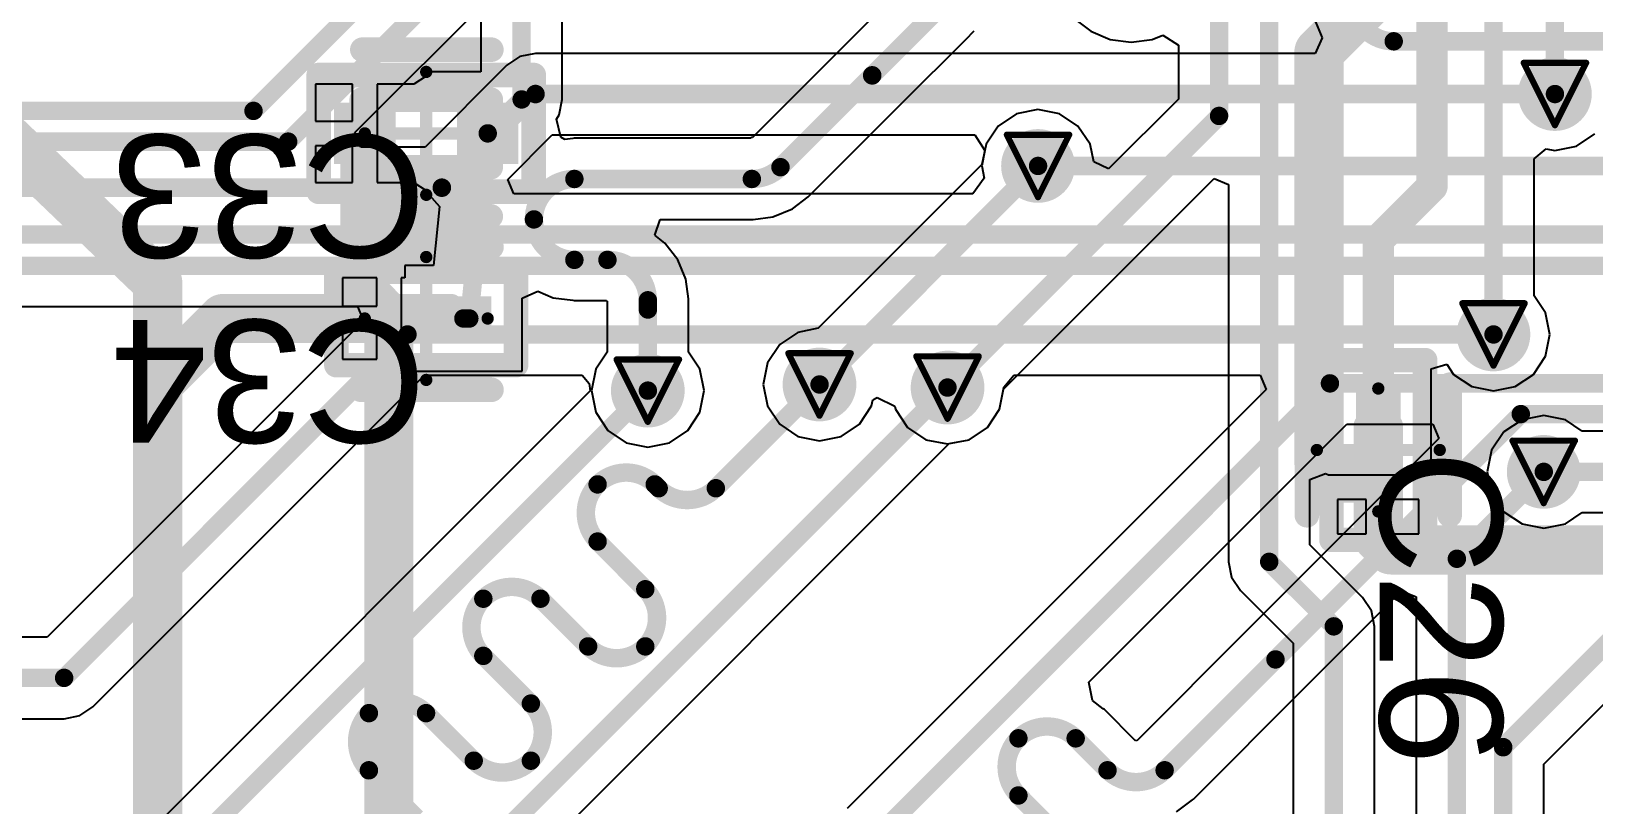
# Model space of a CAD drawing. Header units: millimetres. Extents: x 9.6 to 105, y 7.6 to 66.9.
# Drawn here: x 51.27 to 63.98, y 28.1 to 34.39 of the extents above; entities that cross this region are included whole.
import ezdxf

# ---------------------------------------------------------------- set-up
doc = ezdxf.new("R2010")
doc.units = ezdxf.units.MM
for name, color, linetype in [('BottomLayer', 5, 'Continuous'), ('BottomSolder', 6, 'Continuous'), ('DrillDrawing', 1, 'Continuous'), ('Mechanical16', 56, 'Continuous'), ('Mechanical2', 216, 'Continuous'), ('Mechanical3', 76, 'Continuous'), ('Mechanical5', 56, 'Continuous'), ('TopLayer', 1, 'Continuous'), ('TopOverlay', 2, 'Continuous'), ('TopPaste', 8, 'Continuous'), ('TopSolder', 216, 'Continuous'), ('ViaHoleLayer', 16, 'Continuous')]:
    doc.layers.add(name, color=color, linetype=linetype)
doc.styles.add('Arial', font='arial.ttf', dxfattribs={"height": 0.2})

msp = doc.modelspace()

# ---------------------------------------------------------------- hatches: boundary and pattern name
at = {"layer": 'BottomLayer'}
h = msp.add_hatch(color=5, dxfattribs=at)
edge = h.paths.add_edge_path()
edge.add_arc((63.667, 33.884), 0.2, 0, 360)
h = msp.add_hatch(color=5, dxfattribs=at)
edge = h.paths.add_edge_path()
edge.add_arc((59.461, 33.299), 0.2, 0, 360)
h = msp.add_hatch(color=5, dxfattribs=at)
edge = h.paths.add_edge_path()
edge.add_arc((63.167, 31.928), 0.2, 0, 360)
h = msp.add_hatch(color=5, dxfattribs=at)
edge = h.paths.add_edge_path()
edge.add_arc((56.286, 31.471), 0.2, 0, 360)
h = msp.add_hatch(color=5, dxfattribs=at)
edge = h.paths.add_edge_path()
edge.add_arc((57.683, 31.521), 0.2, 0, 360)
h = msp.add_hatch(color=5, dxfattribs=at)
edge = h.paths.add_edge_path()
edge.add_arc((58.725, 31.496), 0.2, 0, 360)
h = msp.add_hatch(color=5, dxfattribs=at)
edge = h.paths.add_edge_path()
edge.add_arc((63.576, 30.81), 0.2, 0, 360)
at = {"layer": 'BottomSolder'}
h = msp.add_hatch(color=6, dxfattribs=at)
edge = h.paths.add_edge_path()
edge.add_arc((63.667, 33.884), 0.3, 0, 360)
h = msp.add_hatch(color=6, dxfattribs=at)
edge = h.paths.add_edge_path()
edge.add_arc((59.461, 33.299), 0.3, 0, 360)
h = msp.add_hatch(color=6, dxfattribs=at)
edge = h.paths.add_edge_path()
edge.add_arc((63.167, 31.928), 0.3, 0, 360)
h = msp.add_hatch(color=6, dxfattribs=at)
edge = h.paths.add_edge_path()
edge.add_arc((57.683, 31.521), 0.3, 0, 360)
h = msp.add_hatch(color=6, dxfattribs=at)
edge = h.paths.add_edge_path()
edge.add_arc((58.725, 31.496), 0.3, 0, 360)
h = msp.add_hatch(color=6, dxfattribs=at)
edge = h.paths.add_edge_path()
edge.add_arc((56.286, 31.471), 0.3, 0, 360)
h = msp.add_hatch(color=6, dxfattribs=at)
edge = h.paths.add_edge_path()
edge.add_arc((63.576, 30.81), 0.3, 0, 360)
at = {"layer": 'TopLayer'}
h = msp.add_hatch(color=1, dxfattribs=at)
edge = h.paths.add_edge_path()
edge.add_arc((63.667, 33.884), 0.2, 0, 360)
for points in [[(54.233, 33.314), (53.733, 33.314), (53.733, 33.814), (54.233, 33.814)], [(55.233, 33.314), (54.733, 33.314), (54.733, 33.814), (55.233, 33.814)], [(54.408, 31.878), (53.952, 31.878), (53.952, 32.239), (54.408, 32.239)], [(55.014, 31.878), (54.558, 31.878), (54.558, 32.239), (55.014, 32.239)], [(62.411, 31.519), (62.411, 31.063), (62.049, 31.063), (62.049, 31.519)], [(62.411, 30.913), (62.411, 30.457), (62.049, 30.457), (62.049, 30.913)]]:
    msp.add_hatch(color=1, dxfattribs=at).paths.add_polyline_path(points)
h = msp.add_hatch(color=1, dxfattribs=at)
edge = h.paths.add_edge_path()
edge.add_arc((59.461, 33.299), 0.2, 0, 360)
h = msp.add_hatch(color=1, dxfattribs=at)
edge = h.paths.add_edge_path()
edge.add_arc((63.167, 31.928), 0.2, 0, 360)
h = msp.add_hatch(color=1, dxfattribs=at)
edge = h.paths.add_edge_path()
edge.add_arc((56.286, 31.471), 0.2, 0, 360)
h = msp.add_hatch(color=1, dxfattribs=at)
edge = h.paths.add_edge_path()
edge.add_arc((57.683, 31.521), 0.2, 0, 360)
h = msp.add_hatch(color=1, dxfattribs=at)
edge = h.paths.add_edge_path()
edge.add_arc((58.725, 31.496), 0.2, 0, 360)
h = msp.add_hatch(color=1, dxfattribs=at)
edge = h.paths.add_edge_path()
edge.add_arc((63.576, 30.81), 0.2, 0, 360)
at = {"layer": 'TopPaste'}
for points in [[(54.233, 33.314), (53.733, 33.314), (53.733, 33.814), (54.233, 33.814)], [(55.233, 33.314), (54.733, 33.314), (54.733, 33.814), (55.233, 33.814)], [(54.408, 31.878), (53.952, 31.878), (53.952, 32.239), (54.408, 32.239)], [(55.014, 31.878), (54.558, 31.878), (54.558, 32.239), (55.014, 32.239)], [(62.411, 31.519), (62.411, 31.063), (62.049, 31.063), (62.049, 31.519)], [(62.411, 30.913), (62.411, 30.457), (62.049, 30.457), (62.049, 30.913)]]:
    msp.add_hatch(color=8, dxfattribs=at).paths.add_polyline_path(points)
at = {"layer": 'TopSolder'}
h = msp.add_hatch(color=216, dxfattribs=at)
edge = h.paths.add_edge_path()
edge.add_arc((63.667, 33.884), 0.3, 0, 360)
for points in [[(54.233, 33.314), (53.733, 33.314), (53.733, 33.814), (54.233, 33.814)], [(55.233, 33.314), (54.733, 33.314), (54.733, 33.814), (55.233, 33.814)], [(54.408, 31.878), (53.952, 31.878), (53.952, 32.239), (54.408, 32.239)], [(55.014, 31.878), (54.558, 31.878), (54.558, 32.239), (55.014, 32.239)], [(62.411, 31.519), (62.411, 31.063), (62.049, 31.063), (62.049, 31.519)], [(62.411, 30.913), (62.411, 30.457), (62.049, 30.457), (62.049, 30.913)]]:
    msp.add_hatch(color=216, dxfattribs=at).paths.add_polyline_path(points)
h = msp.add_hatch(color=216, dxfattribs=at)
edge = h.paths.add_edge_path()
edge.add_arc((59.461, 33.299), 0.3, 0, 360)
h = msp.add_hatch(color=216, dxfattribs=at)
edge = h.paths.add_edge_path()
edge.add_arc((63.167, 31.928), 0.3, 0, 360)
h = msp.add_hatch(color=216, dxfattribs=at)
edge = h.paths.add_edge_path()
edge.add_arc((57.683, 31.521), 0.3, 0, 360)
h = msp.add_hatch(color=216, dxfattribs=at)
edge = h.paths.add_edge_path()
edge.add_arc((58.725, 31.496), 0.3, 0, 360)
h = msp.add_hatch(color=216, dxfattribs=at)
edge = h.paths.add_edge_path()
edge.add_arc((56.286, 31.471), 0.3, 0, 360)
h = msp.add_hatch(color=216, dxfattribs=at)
edge = h.paths.add_edge_path()
edge.add_arc((63.576, 30.81), 0.3, 0, 360)
at = {"layer": 'ViaHoleLayer'}
h = msp.add_hatch(color=16, dxfattribs=at)
edge = h.paths.add_edge_path()
edge.add_arc((63.667, 33.884), 0.1, 0, 360)
h = msp.add_hatch(color=16, dxfattribs=at)
edge = h.paths.add_edge_path()
edge.add_arc((59.461, 33.299), 0.1, 0, 360)
h = msp.add_hatch(color=16, dxfattribs=at)
edge = h.paths.add_edge_path()
edge.add_arc((63.167, 31.928), 0.1, 0, 360)
h = msp.add_hatch(color=16, dxfattribs=at)
edge = h.paths.add_edge_path()
edge.add_arc((56.286, 31.471), 0.1, 0, 360)
h = msp.add_hatch(color=16, dxfattribs=at)
edge = h.paths.add_edge_path()
edge.add_arc((57.683, 31.521), 0.1, 0, 360)
h = msp.add_hatch(color=16, dxfattribs=at)
edge = h.paths.add_edge_path()
edge.add_arc((58.725, 31.496), 0.1, 0, 360)
h = msp.add_hatch(color=16, dxfattribs=at)
edge = h.paths.add_edge_path()
edge.add_arc((63.576, 30.81), 0.1, 0, 360)

# ---------------------------------------------------------------- linework, layer by layer
at = {"layer": 'BottomLayer'}
for p, q in [((53.902, 33.57), (56.5, 36.168)), ((61.719, 34.471), (61.772, 34.342)), ((61.772, 34.342), (61.716, 34.215)), ((55.372, 34.215), (55.245, 34.19)), ((61.716, 34.215), (55.372, 34.215)), ((55.138, 34.118), (54.473, 33.453)), ((55.245, 34.19), (55.138, 34.118)), ((53.95, 33.453), (53.902, 33.57)), ((54.473, 33.453), (53.95, 33.453)), ((55.146, 33.189), (55.509, 33.552)), ((55.509, 33.552), (58.948, 33.552)), ((58.948, 33.552), (59.028, 33.425)), ((59.028, 33.425), (59.003, 33.299)), ((55.195, 33.072), (55.146, 33.189)), ((59.023, 33.199), (58.931, 33.072)), ((59.003, 33.299), (59.023, 33.199)), ((58.931, 33.072), (55.195, 33.072)), ((41.769, 32.155), (53.923, 32.155)), ((53.923, 32.155), (53.972, 32.038)), ((53.972, 32.038), (51.399, 29.465)), ((51.771, 28.899), (54.468, 31.596)), ((54.468, 31.596), (55.753, 31.596)), ((55.753, 31.596), (55.808, 31.529)), ((59.183, 31.498), (59.264, 31.596)), ((59.264, 31.596), (61.268, 31.596)), ((61.268, 31.596), (61.317, 31.479)), ((55.817, 31.469), (49.854, 25.507)), ((55.808, 31.529), (55.817, 31.469)), ((61.317, 31.479), (57.908, 28.071)), ((59.149, 31.32), (59.184, 31.496)), ((59.184, 31.496), (59.183, 31.498)), ((59.049, 31.172), (59.149, 31.32)), ((58.9, 31.072), (59.049, 31.172)), ((59.874, 29.1), (61.973, 31.199)), ((61.973, 31.199), (62.674, 31.199)), ((62.674, 31.199), (62.722, 31.081)), ((55.11, 27.413), (58.737, 31.04)), ((58.737, 31.04), (58.9, 31.072)), ((62.722, 31.081), (61.159, 29.519)), ((63.577, 28.433), (65.545, 30.4)), ((61.628, 29.05), (62.42, 29.842)), ((62.42, 29.842), (62.538, 29.794)), ((62.538, 29.794), (62.538, 20.334)), ((61.159, 29.519), (60.264, 28.623)), ((61.159, 29.519), (61.159, 29.519)), ((51.399, 29.465), (32.242, 29.465)), ((59.904, 28.95), (59.874, 29.1)), ((60.726, 28.148), (61.628, 29.05)), ((61.628, 29.05), (61.628, 29.05)), ((51.663, 28.828), (51.771, 28.899)), ((59.992, 28.883), (59.904, 28.95)), ((60.001, 28.876), (59.992, 28.883)), ((60.255, 28.623), (60.001, 28.876)), ((32.242, 28.802), (51.537, 28.802)), ((51.537, 28.802), (51.663, 28.828)), ((60.259, 28.624), (60.255, 28.623)), ((60.264, 28.623), (60.259, 28.624)), ((63.577, 20.22), (63.577, 28.433)), ((60.589, 28.044), (60.717, 28.142)), ((60.717, 28.142), (60.726, 28.148)), ((60.726, 28.148), (60.726, 28.148)), ((60.726, 28.148), (60.726, 28.148))]:
    msp.add_line(p, q, dxfattribs=at)
at = {"layer": 'BottomLayer', "const_width": 0.15}
for points in [[(53.077, 33.747), (61.011, 41.68)], [(53.359, 33.497), (56.363, 36.5)], [(62.356, 34.313), (64.238, 34.313)], [(54.61, 33.122), (55.372, 33.884)], [(55.372, 33.884), (63.667, 33.884)], [(24.308, 33.747), (53.077, 33.747)], [(31.471, 33.497), (53.359, 33.497)], [(59.461, 33.299), (64.059, 33.299)], [(31.928, 33.122), (54.61, 33.122)], [(26.791, 32.741), (66.413, 32.741)], [(41.539, 32.487), (66.777, 32.487)], [(51.537, 29.134), (54.331, 31.928)], [(54.331, 31.928), (63.167, 31.928)], [(50.089, 25.273), (56.286, 31.471)], [(52.629, 25.4), (58.725, 31.496)], [(56.839, 30.677), (57.683, 31.521)], [(58.143, 27.836), (61.836, 31.53)], [(61.836, 31.53), (65.048, 31.53)], [(61.394, 29.284), (63.39, 31.28)], [(63.39, 31.28), (65.418, 31.28)], [(63.246, 28.57), (65.74, 31.064)], [(56.343, 30.708), (56.374, 30.677)], [(62.869, 30.103), (63.576, 30.81)], [(55.878, 30.243), (56.265, 29.855)], [(62.869, 20.197), (62.869, 30.103)], [(55.412, 29.778), (55.8, 29.39)], [(54.947, 29.313), (55.335, 28.925)], [(60.492, 28.382), (61.394, 29.284)], [(31.928, 29.134), (51.537, 29.134)], [(54.482, 28.847), (54.87, 28.46)], [(59.767, 28.642), (60.027, 28.382)], [(63.246, 20.22), (63.246, 28.57)], [(54.017, 28.382), (54.404, 27.994)], [(59.302, 28.177), (61.357, 26.121)]]:
    msp.add_lwpolyline(points, dxfattribs=at)
for points in [[(62.356, 34.313, -0.414214), (62.027, 34.642)], [(55.878, 30.243, -0.41421), (55.878, 30.708)], [(55.878, 30.708, -0.414214), (56.343, 30.708)], [(56.839, 30.677, -0.41421), (56.374, 30.677)], [(54.947, 29.778, -0.414214), (55.412, 29.778)], [(56.265, 29.855, -0.414214), (56.265, 29.39)], [(54.947, 29.313, -0.41421), (54.947, 29.778)], [(56.265, 29.39, -0.41421), (55.8, 29.39)], [(54.017, 28.847, -0.414214), (54.482, 28.847)], [(55.335, 28.925, -0.414214), (55.335, 28.46)], [(54.017, 28.382, -0.41421), (54.017, 28.847)], [(59.302, 28.642, -0.414214), (59.767, 28.642)], [(59.302, 28.177, -0.41421), (59.302, 28.642)], [(55.335, 28.46, -0.41421), (54.87, 28.46)], [(60.492, 28.382, -0.41421), (60.027, 28.382)]]:
    msp.add_lwpolyline(points, format="xyb", dxfattribs=at)
at = {"layer": 'BottomLayer', "const_width": 0.075}
for points in [[(62.318, 34.313, 1), (62.393, 34.313, 1)], [(62.318, 34.313, 1), (62.393, 34.313, 1)], [(55.334, 33.884, 1), (55.41, 33.884, 1)], [(55.334, 33.884, 1), (55.41, 33.884, 1)], [(63.63, 33.884, 1), (63.705, 33.884, 1)], [(53.04, 33.747, 1), (53.115, 33.747, 1)], [(53.04, 33.747, 1), (53.115, 33.747, 1)], [(53.322, 33.497, 1), (53.397, 33.497, 1)], [(53.322, 33.497, 1), (53.397, 33.497, 1)], [(59.424, 33.299, 1), (59.499, 33.299, 1)], [(54.572, 33.122, 1), (54.648, 33.122, 1)], [(54.572, 33.122, 1), (54.648, 33.122, 1)], [(54.293, 31.928, 1), (54.368, 31.928, 1)], [(54.293, 31.928, 1), (54.368, 31.928, 1)], [(63.13, 31.928, 1), (63.205, 31.928, 1)], [(56.249, 31.471, 1), (56.324, 31.471, 1)], [(57.646, 31.521, 1), (57.721, 31.521, 1)], [(58.687, 31.496, 1), (58.762, 31.496, 1)], [(61.799, 31.53, 1), (61.874, 31.53, 1)], [(61.799, 31.53, 1), (61.874, 31.53, 1)], [(63.352, 31.28, 1), (63.427, 31.28, 1)], [(63.352, 31.28, 1), (63.427, 31.28, 1)], [(55.84, 30.708, 1), (55.915, 30.708, 1)], [(55.84, 30.708, 1), (55.915, 30.708, 1)], [(56.305, 30.708, 1), (56.38, 30.708, 1)], [(56.305, 30.708, 1), (56.38, 30.708, 1)], [(63.539, 30.81, 1), (63.614, 30.81, 1)], [(56.337, 30.677, 1), (56.412, 30.677, 1)], [(56.337, 30.677, 1), (56.412, 30.677, 1)], [(56.802, 30.677, 1), (56.877, 30.677, 1)], [(56.802, 30.677, 1), (56.877, 30.677, 1)], [(55.84, 30.243, 1), (55.915, 30.243, 1)], [(55.84, 30.243, 1), (55.915, 30.243, 1)], [(62.832, 30.103, 1), (62.907, 30.103, 1)], [(62.832, 30.103, 1), (62.907, 30.103, 1)], [(56.228, 29.855, 1), (56.303, 29.855, 1)], [(56.228, 29.855, 1), (56.303, 29.855, 1)], [(54.91, 29.778, 1), (54.985, 29.778, 1)], [(54.91, 29.778, 1), (54.985, 29.778, 1)], [(55.375, 29.778, 1), (55.45, 29.778, 1)], [(55.375, 29.778, 1), (55.45, 29.778, 1)], [(54.91, 29.313, 1), (54.985, 29.313, 1)], [(54.91, 29.313, 1), (54.985, 29.313, 1)], [(55.763, 29.39, 1), (55.838, 29.39, 1)], [(55.763, 29.39, 1), (55.838, 29.39, 1)], [(56.228, 29.39, 1), (56.303, 29.39, 1)], [(56.228, 29.39, 1), (56.303, 29.39, 1)], [(61.356, 29.284, 1), (61.431, 29.284, 1)], [(61.356, 29.284, 1), (61.431, 29.284, 1)], [(51.499, 29.134, 1), (51.574, 29.134, 1)], [(51.499, 29.134, 1), (51.574, 29.134, 1)], [(55.297, 28.925, 1), (55.372, 28.925, 1)], [(55.297, 28.925, 1), (55.372, 28.925, 1)], [(53.979, 28.847, 1), (54.054, 28.847, 1)], [(53.979, 28.847, 1), (54.054, 28.847, 1)], [(54.444, 28.847, 1), (54.519, 28.847, 1)], [(54.444, 28.847, 1), (54.519, 28.847, 1)], [(59.264, 28.642, 1), (59.339, 28.642, 1)], [(59.264, 28.642, 1), (59.339, 28.642, 1)], [(59.73, 28.642, 1), (59.805, 28.642, 1)], [(59.73, 28.642, 1), (59.805, 28.642, 1)], [(63.208, 28.57, 1), (63.284, 28.57, 1)], [(63.208, 28.57, 1), (63.284, 28.57, 1)], [(54.832, 28.46, 1), (54.907, 28.46, 1)], [(54.832, 28.46, 1), (54.907, 28.46, 1)], [(55.297, 28.46, 1), (55.372, 28.46, 1)], [(55.297, 28.46, 1), (55.372, 28.46, 1)], [(53.979, 28.382, 1), (54.054, 28.382, 1)], [(53.979, 28.382, 1), (54.054, 28.382, 1)], [(59.989, 28.382, 1), (60.064, 28.382, 1)], [(59.989, 28.382, 1), (60.064, 28.382, 1)], [(60.454, 28.382, 1), (60.529, 28.382, 1)], [(60.454, 28.382, 1), (60.529, 28.382, 1)], [(59.264, 28.177, 1), (59.339, 28.177, 1)], [(59.264, 28.177, 1), (59.339, 28.177, 1)]]:
    msp.add_lwpolyline(points, format="xyb", close=True, dxfattribs=at)
at = {"layer": 'DrillDrawing', "const_width": 0.0508}
for points in [[(63.413, 34.138), (63.921, 34.138)], [(63.413, 34.138), (63.667, 33.63)], [(63.667, 33.63), (63.921, 34.138)], [(59.207, 33.553), (59.715, 33.553)], [(59.207, 33.553), (59.461, 33.045)], [(59.461, 33.045), (59.715, 33.553)], [(62.913, 32.182), (63.421, 32.182)], [(62.913, 32.182), (63.167, 31.674)], [(63.167, 31.674), (63.421, 32.182)], [(57.429, 31.775), (57.937, 31.775)], [(57.429, 31.775), (57.683, 31.267)], [(57.683, 31.267), (57.937, 31.775)], [(56.032, 31.725), (56.54, 31.725)], [(56.032, 31.725), (56.286, 31.217)], [(56.286, 31.217), (56.54, 31.725)], [(58.471, 31.75), (58.979, 31.75)], [(58.471, 31.75), (58.725, 31.242)], [(58.725, 31.242), (58.979, 31.75)], [(63.322, 31.064), (63.83, 31.064)], [(63.322, 31.064), (63.576, 30.556)], [(63.576, 30.556), (63.83, 31.064)]]:
    msp.add_lwpolyline(points, dxfattribs=at)
at = {"layer": 'DrillDrawing', "const_width": 0.0254}
for points in [[(63.401, 34.138, 1), (63.426, 34.138, 1)], [(63.401, 34.138, 1), (63.426, 34.138, 1)], [(63.909, 34.138, 1), (63.934, 34.138, 1)], [(63.909, 34.138, 1), (63.934, 34.138, 1)], [(59.195, 33.553, 1), (59.22, 33.553, 1)], [(59.195, 33.553, 1), (59.22, 33.553, 1)], [(59.703, 33.553, 1), (59.728, 33.553, 1)], [(59.703, 33.553, 1), (59.728, 33.553, 1)], [(63.655, 33.63, 1), (63.68, 33.63, 1)], [(63.655, 33.63, 1), (63.68, 33.63, 1)], [(59.449, 33.045, 1), (59.474, 33.045, 1)], [(59.449, 33.045, 1), (59.474, 33.045, 1)], [(62.901, 32.182, 1), (62.926, 32.182, 1)], [(62.901, 32.182, 1), (62.926, 32.182, 1)], [(63.409, 32.182, 1), (63.434, 32.182, 1)], [(63.409, 32.182, 1), (63.434, 32.182, 1)], [(57.417, 31.775, 1), (57.442, 31.775, 1)], [(57.417, 31.775, 1), (57.442, 31.775, 1)], [(57.925, 31.775, 1), (57.95, 31.775, 1)], [(57.925, 31.775, 1), (57.95, 31.775, 1)], [(56.02, 31.725, 1), (56.045, 31.725, 1)], [(56.02, 31.725, 1), (56.045, 31.725, 1)], [(56.528, 31.725, 1), (56.553, 31.725, 1)], [(56.528, 31.725, 1), (56.553, 31.725, 1)], [(58.458, 31.75, 1), (58.483, 31.75, 1)], [(58.458, 31.75, 1), (58.483, 31.75, 1)], [(58.966, 31.75, 1), (58.991, 31.75, 1)], [(58.966, 31.75, 1), (58.991, 31.75, 1)], [(63.155, 31.674, 1), (63.18, 31.674, 1)], [(63.155, 31.674, 1), (63.18, 31.674, 1)], [(57.671, 31.267, 1), (57.696, 31.267, 1)], [(57.671, 31.267, 1), (57.696, 31.267, 1)], [(56.274, 31.217, 1), (56.299, 31.217, 1)], [(56.274, 31.217, 1), (56.299, 31.217, 1)], [(58.712, 31.242, 1), (58.737, 31.242, 1)], [(58.712, 31.242, 1), (58.737, 31.242, 1)], [(63.309, 31.064, 1), (63.335, 31.064, 1)], [(63.309, 31.064, 1), (63.335, 31.064, 1)], [(63.818, 31.064, 1), (63.843, 31.064, 1)], [(63.818, 31.064, 1), (63.843, 31.064, 1)], [(63.563, 30.556, 1), (63.589, 30.556, 1)], [(63.563, 30.556, 1), (63.589, 30.556, 1)]]:
    msp.add_lwpolyline(points, format="xyb", close=True, dxfattribs=at)
at = {"layer": 'Mechanical16', "const_width": 0.1}
for points in [[(54.483, 33.064), (54.483, 34.064)], [(53.983, 33.564), (54.983, 33.564)], [(54.483, 31.558), (54.483, 32.558)], [(53.983, 32.058), (54.983, 32.058)], [(62.23, 30.488), (62.23, 31.488)], [(61.73, 30.988), (62.73, 30.988)]]:
    msp.add_lwpolyline(points, dxfattribs=at)
at = {"layer": 'Mechanical16', "const_width": 0.05}
for points in [[(54.458, 34.064, 1), (54.508, 34.064, 1)], [(53.958, 33.564, 1), (54.008, 33.564, 1)], [(54.958, 33.564, 1), (55.008, 33.564, 1)], [(54.458, 33.064, 1), (54.508, 33.064, 1)], [(54.458, 32.558, 1), (54.508, 32.558, 1)], [(53.958, 32.058, 1), (54.008, 32.058, 1)], [(54.958, 32.058, 1), (55.008, 32.058, 1)], [(54.458, 31.558, 1), (54.508, 31.558, 1)], [(62.205, 31.488, 1), (62.255, 31.488, 1)], [(61.705, 30.988, 1), (61.755, 30.988, 1)], [(62.705, 30.988, 1), (62.755, 30.988, 1)], [(62.205, 30.488, 1), (62.255, 30.488, 1)]]:
    msp.add_lwpolyline(points, format="xyb", close=True, dxfattribs=at)
at = {"layer": 'Mechanical2', "const_width": 0.2}
for points in [[(53.958, 33.289), (53.958, 33.839)], [(53.958, 33.839), (55.008, 33.839)], [(55.008, 33.289), (55.008, 33.839)], [(53.958, 33.289), (55.008, 33.289)], [(54.283, 31.958), (54.283, 32.158)], [(54.283, 32.158), (54.683, 32.158)], [(54.683, 31.958), (54.683, 32.158)], [(54.283, 31.958), (54.683, 31.958)], [(62.13, 31.188), (62.33, 31.188)], [(62.13, 30.788), (62.13, 31.188)], [(62.33, 30.788), (62.33, 31.188)], [(62.13, 30.788), (62.33, 30.788)]]:
    msp.add_lwpolyline(points, dxfattribs=at)
at = {"layer": 'Mechanical2', "const_width": 0.1}
for points in [[(53.908, 33.839, 1), (54.008, 33.839, 1)], [(53.908, 33.839, 1), (54.008, 33.839, 1)], [(54.958, 33.839, 1), (55.058, 33.839, 1)], [(54.958, 33.839, 1), (55.058, 33.839, 1)], [(53.908, 33.289, 1), (54.008, 33.289, 1)], [(53.908, 33.289, 1), (54.008, 33.289, 1)], [(54.958, 33.289, 1), (55.058, 33.289, 1)], [(54.958, 33.289, 1), (55.058, 33.289, 1)], [(54.233, 32.158, 1), (54.333, 32.158, 1)], [(54.233, 32.158, 1), (54.333, 32.158, 1)], [(54.633, 32.158, 1), (54.733, 32.158, 1)], [(54.633, 32.158, 1), (54.733, 32.158, 1)], [(54.233, 31.958, 1), (54.333, 31.958, 1)], [(54.233, 31.958, 1), (54.333, 31.958, 1)], [(54.633, 31.958, 1), (54.733, 31.958, 1)], [(54.633, 31.958, 1), (54.733, 31.958, 1)], [(62.08, 31.188, 1), (62.18, 31.188, 1)], [(62.08, 31.188, 1), (62.18, 31.188, 1)], [(62.28, 31.188, 1), (62.38, 31.188, 1)], [(62.28, 31.188, 1), (62.38, 31.188, 1)], [(62.08, 30.788, 1), (62.18, 30.788, 1)], [(62.08, 30.788, 1), (62.18, 30.788, 1)], [(62.28, 30.788, 1), (62.38, 30.788, 1)], [(62.28, 30.788, 1), (62.38, 30.788, 1)]]:
    msp.add_lwpolyline(points, format="xyb", close=True, dxfattribs=at)
at = {"layer": 'Mechanical3', "const_width": 0.2}
for points in [[(53.608, 33.089), (53.608, 34.039)], [(53.608, 34.039), (55.358, 34.039)], [(55.358, 33.089), (55.358, 34.039)], [(53.608, 33.089), (55.358, 33.089)], [(53.752, 31.678), (53.752, 32.439)], [(53.752, 32.439), (55.214, 32.439)], [(55.214, 31.678), (55.214, 32.439)], [(61.849, 31.719), (62.611, 31.719)], [(61.849, 30.257), (61.849, 31.719)], [(62.611, 30.257), (62.611, 31.719)], [(53.752, 31.678), (55.214, 31.678)], [(61.849, 30.257), (62.611, 30.257)]]:
    msp.add_lwpolyline(points, dxfattribs=at)
at = {"layer": 'Mechanical3', "const_width": 0.1}
for points in [[(53.558, 34.039, 1), (53.658, 34.039, 1)], [(53.558, 34.039, 1), (53.658, 34.039, 1)], [(55.308, 34.039, 1), (55.408, 34.039, 1)], [(55.308, 34.039, 1), (55.408, 34.039, 1)], [(53.558, 33.089, 1), (53.658, 33.089, 1)], [(53.558, 33.089, 1), (53.658, 33.089, 1)], [(55.308, 33.089, 1), (55.408, 33.089, 1)], [(55.308, 33.089, 1), (55.408, 33.089, 1)], [(53.702, 32.439, 1), (53.802, 32.439, 1)], [(53.702, 32.439, 1), (53.802, 32.439, 1)], [(55.164, 32.439, 1), (55.264, 32.439, 1)], [(55.164, 32.439, 1), (55.264, 32.439, 1)], [(61.799, 31.719, 1), (61.899, 31.719, 1)], [(61.799, 31.719, 1), (61.899, 31.719, 1)], [(62.561, 31.719, 1), (62.661, 31.719, 1)], [(62.561, 31.719, 1), (62.661, 31.719, 1)], [(53.702, 31.678, 1), (53.802, 31.678, 1)], [(53.702, 31.678, 1), (53.802, 31.678, 1)], [(55.164, 31.678, 1), (55.264, 31.678, 1)], [(55.164, 31.678, 1), (55.264, 31.678, 1)], [(61.799, 30.257, 1), (61.899, 30.257, 1)], [(61.799, 30.257, 1), (61.899, 30.257, 1)], [(62.561, 30.257, 1), (62.661, 30.257, 1)], [(62.561, 30.257, 1), (62.661, 30.257, 1)]]:
    msp.add_lwpolyline(points, format="xyb", close=True, dxfattribs=at)
at = {"layer": 'Mechanical5', "const_width": 0.2}
for points in [[(53.608, 33.089), (53.608, 34.039)], [(53.608, 34.039), (55.358, 34.039)], [(55.358, 33.089), (55.358, 34.039)], [(53.608, 33.089), (55.358, 33.089)], [(53.752, 31.678), (53.752, 32.439)], [(53.752, 32.439), (55.214, 32.439)], [(55.214, 31.678), (55.214, 32.439)], [(61.849, 31.719), (62.611, 31.719)], [(61.849, 30.257), (61.849, 31.719)], [(62.611, 30.257), (62.611, 31.719)], [(53.752, 31.678), (55.214, 31.678)], [(61.849, 30.257), (62.611, 30.257)]]:
    msp.add_lwpolyline(points, dxfattribs=at)
at = {"layer": 'Mechanical5', "const_width": 0.1}
for points in [[(53.558, 34.039, 1), (53.658, 34.039, 1)], [(53.558, 34.039, 1), (53.658, 34.039, 1)], [(55.308, 34.039, 1), (55.408, 34.039, 1)], [(55.308, 34.039, 1), (55.408, 34.039, 1)], [(53.558, 33.089, 1), (53.658, 33.089, 1)], [(53.558, 33.089, 1), (53.658, 33.089, 1)], [(55.308, 33.089, 1), (55.408, 33.089, 1)], [(55.308, 33.089, 1), (55.408, 33.089, 1)], [(53.702, 32.439, 1), (53.802, 32.439, 1)], [(53.702, 32.439, 1), (53.802, 32.439, 1)], [(55.164, 32.439, 1), (55.264, 32.439, 1)], [(55.164, 32.439, 1), (55.264, 32.439, 1)], [(61.799, 31.719, 1), (61.899, 31.719, 1)], [(61.799, 31.719, 1), (61.899, 31.719, 1)], [(62.561, 31.719, 1), (62.661, 31.719, 1)], [(62.561, 31.719, 1), (62.661, 31.719, 1)], [(53.702, 31.678, 1), (53.802, 31.678, 1)], [(53.702, 31.678, 1), (53.802, 31.678, 1)], [(55.164, 31.678, 1), (55.264, 31.678, 1)], [(55.164, 31.678, 1), (55.264, 31.678, 1)], [(61.799, 30.257, 1), (61.899, 30.257, 1)], [(61.799, 30.257, 1), (61.899, 30.257, 1)], [(62.561, 30.257, 1), (62.661, 30.257, 1)], [(62.561, 30.257, 1), (62.661, 30.257, 1)]]:
    msp.add_lwpolyline(points, format="xyb", close=True, dxfattribs=at)
at = {"layer": 'TopLayer'}
for p, q in [((54.928, 34.745), (54.928, 34.064)), ((55.59, 33.84), (55.59, 34.745)), ((58.376, 34.769), (57.878, 34.27)), ((59.762, 34.493), (59.89, 34.395)), ((58.346, 33.802), (58.881, 34.337)), ((58.881, 34.337), (58.934, 34.39)), ((58.934, 34.39), (58.941, 34.399)), ((58.934, 34.39), (58.934, 34.39)), ((58.934, 34.39), (58.934, 34.39)), ((58.934, 34.39), (58.934, 34.39)), ((58.934, 34.39), (58.934, 34.39)), ((59.89, 34.395), (60.049, 34.329)), ((60.049, 34.329), (60.219, 34.306)), ((60.219, 34.306), (60.39, 34.329)), ((60.39, 34.329), (60.476, 34.364)), ((60.476, 34.364), (60.603, 34.283)), ((57.878, 34.27), (57.137, 33.53)), ((60.603, 34.283), (60.603, 33.843)), ((53.883, 33.964), (53.583, 33.964)), ((53.583, 33.964), (53.583, 33.664)), ((53.883, 33.664), (53.883, 33.964)), ((54.356, 33.964), (54.083, 33.964)), ((54.083, 33.964), (54.083, 33.564)), ((54.383, 33.964), (54.356, 33.964)), ((54.483, 34.03), (54.383, 33.964)), ((54.928, 34.064), (54.483, 34.064)), ((54.483, 34.064), (54.483, 34.03)), ((55.565, 33.714), (55.59, 33.84)), ((60.603, 33.843), (60.035, 33.275)), ((55.543, 33.681), (55.565, 33.714)), ((57.6, 33.055), (58.346, 33.802)), ((59.286, 33.723), (59.137, 33.624)), ((59.461, 33.758), (59.286, 33.723)), ((59.637, 33.723), (59.461, 33.758)), ((59.786, 33.624), (59.637, 33.723)), ((53.583, 33.664), (53.883, 33.664)), ((55.578, 33.534), (55.543, 33.681)), ((59.137, 33.624), (59.038, 33.475)), ((59.885, 33.475), (59.786, 33.624)), ((53.883, 33.464), (53.583, 33.464)), ((53.583, 33.464), (53.583, 33.164)), ((53.883, 33.164), (53.883, 33.464)), ((54.083, 33.564), (54.083, 33.164)), ((55.61, 33.513), (55.578, 33.534)), ((55.677, 33.522), (55.61, 33.513)), ((55.688, 33.524), (55.677, 33.522)), ((57.124, 33.524), (55.688, 33.524)), ((57.126, 33.529), (57.124, 33.524)), ((57.133, 33.531), (57.126, 33.529)), ((57.137, 33.53), (57.133, 33.531)), ((59.038, 33.475), (59.005, 33.312)), ((59.914, 33.333), (59.885, 33.475)), ((63.499, 33.358), (63.597, 33.439)), ((63.597, 33.439), (63.667, 33.425)), ((63.667, 33.425), (63.843, 33.46)), ((63.843, 33.46), (63.992, 33.559)), ((59.005, 33.312), (57.671, 31.978)), ((60.035, 33.275), (59.914, 33.333)), ((63.499, 32.242), (63.499, 33.358)), ((59.181, 31.484), (60.894, 33.196)), ((60.894, 33.196), (61.011, 33.148)), ((53.583, 33.164), (53.883, 33.164)), ((54.083, 33.164), (54.356, 33.164)), ((54.356, 33.164), (54.383, 33.164)), ((54.383, 33.164), (54.483, 33.099)), ((54.483, 33.099), (54.483, 33.064)), ((54.483, 33.064), (54.506, 33.064)), ((54.506, 33.064), (54.591, 32.97)), ((61.011, 33.148), (61.011, 30.078)), ((54.591, 32.97), (54.543, 32.489)), ((57.303, 32.885), (57.463, 32.951)), ((57.463, 32.951), (57.591, 33.049)), ((57.591, 33.049), (57.6, 33.055)), ((57.6, 33.055), (57.6, 33.055)), ((57.6, 33.055), (57.6, 33.055)), ((57.6, 33.055), (57.6, 33.055)), ((56.343, 32.735), (56.386, 32.862)), ((56.386, 32.862), (57.133, 32.862)), ((57.133, 32.862), (57.143, 32.864)), ((57.133, 32.862), (57.133, 32.862)), ((57.133, 32.862), (57.133, 32.862)), ((57.143, 32.864), (57.303, 32.885)), ((56.424, 32.672), (56.343, 32.735)), ((56.529, 32.536), (56.424, 32.672)), ((54.543, 32.489), (54.308, 32.489)), ((54.308, 32.489), (54.308, 32.389)), ((56.595, 32.377), (56.529, 32.536)), ((54.08, 32.389), (53.802, 32.389)), ((53.802, 32.389), (53.802, 32.158)), ((54.08, 32.158), (54.08, 32.389)), ((54.308, 32.389), (54.28, 32.389)), ((54.28, 32.389), (54.28, 32.058)), ((56.616, 32.217), (56.595, 32.377)), ((55.264, 32.222), (55.391, 32.279)), ((55.264, 31.628), (55.264, 32.222)), ((55.391, 32.279), (55.517, 32.227)), ((55.517, 32.227), (55.677, 32.206)), ((55.677, 32.206), (55.688, 32.204)), ((55.688, 32.204), (55.949, 32.204)), ((55.949, 32.204), (55.951, 32.199)), ((55.951, 32.199), (55.955, 32.198)), ((55.955, 32.198), (55.955, 31.785)), ((56.618, 32.206), (56.616, 32.217)), ((56.618, 31.785), (56.618, 32.206)), ((63.591, 32.103), (63.499, 32.242)), ((53.802, 32.158), (54.08, 32.158)), ((54.28, 32.058), (54.28, 31.728)), ((63.626, 31.928), (63.591, 32.103)), ((54.08, 31.958), (53.802, 31.958)), ((53.802, 31.958), (53.802, 31.728)), ((54.08, 31.728), (54.08, 31.958)), ((57.508, 31.945), (57.359, 31.846)), ((57.671, 31.978), (57.508, 31.945)), ((63.591, 31.752), (63.626, 31.928)), ((57.359, 31.846), (57.26, 31.697)), ((53.802, 31.728), (54.08, 31.728)), ((54.28, 31.728), (54.308, 31.728)), ((54.308, 31.728), (54.308, 31.628)), ((55.955, 31.785), (55.863, 31.646)), ((56.71, 31.646), (56.618, 31.785)), ((57.26, 31.697), (57.225, 31.521)), ((62.661, 31.648), (62.788, 31.686)), ((62.788, 31.686), (62.843, 31.603)), ((63.492, 31.603), (63.591, 31.752)), ((54.308, 31.628), (55.264, 31.628)), ((55.863, 31.646), (55.828, 31.471)), ((56.745, 31.471), (56.71, 31.646)), ((62.661, 30.813), (62.661, 31.648)), ((62.843, 31.603), (62.992, 31.504)), ((63.343, 31.504), (63.492, 31.603)), ((55.828, 31.471), (55.863, 31.295)), ((56.71, 31.295), (56.745, 31.471)), ((57.225, 31.521), (57.26, 31.346)), ((58.117, 31.396), (58.153, 31.414)), ((58.153, 31.414), (58.296, 31.344)), ((59.149, 31.32), (59.181, 31.484)), ((62.992, 31.504), (63.167, 31.469)), ((63.167, 31.469), (63.343, 31.504)), ((55.863, 31.295), (55.962, 31.146)), ((56.611, 31.146), (56.71, 31.295)), ((57.26, 31.346), (57.359, 31.197)), ((58.008, 31.197), (58.107, 31.346)), ((58.107, 31.346), (58.117, 31.396)), ((58.296, 31.344), (58.301, 31.32)), ((58.301, 31.32), (58.4, 31.172)), ((59.049, 31.172), (59.149, 31.32)), ((57.359, 31.197), (57.508, 31.098)), ((57.859, 31.098), (58.008, 31.197)), ((58.4, 31.172), (58.549, 31.072)), ((58.9, 31.072), (59.049, 31.172)), ((63.401, 31.234), (63.252, 31.135)), ((63.576, 31.269), (63.401, 31.234)), ((63.752, 31.234), (63.576, 31.269)), ((63.89, 31.142), (63.752, 31.234)), ((55.962, 31.146), (56.111, 31.047)), ((56.111, 31.047), (56.286, 31.012)), ((56.286, 31.012), (56.462, 31.047)), ((56.462, 31.047), (56.611, 31.146)), ((57.508, 31.098), (57.683, 31.063)), ((57.683, 31.063), (57.859, 31.098)), ((58.549, 31.072), (58.725, 31.037)), ((58.725, 31.037), (58.9, 31.072)), ((63.252, 31.135), (63.152, 30.986)), ((64.582, 31.142), (63.89, 31.142)), ((63.152, 30.986), (63.117, 30.81)), ((61.674, 30.747), (61.801, 30.798)), ((61.801, 30.798), (61.825, 30.785)), ((61.825, 30.785), (62.23, 30.785)), ((62.23, 30.785), (62.561, 30.785)), ((62.561, 30.785), (62.561, 30.813)), ((62.561, 30.813), (62.661, 30.813)), ((63.117, 30.81), (63.152, 30.635)), ((61.674, 30.216), (61.674, 30.747)), ((62.13, 30.585), (61.899, 30.585)), ((61.899, 30.585), (61.899, 30.307)), ((62.13, 30.307), (62.13, 30.585)), ((62.561, 30.585), (62.33, 30.585)), ((62.33, 30.585), (62.33, 30.307)), ((62.561, 30.307), (62.561, 30.585)), ((63.152, 30.635), (63.252, 30.486)), ((63.252, 30.486), (63.401, 30.386)), ((63.752, 30.386), (63.89, 30.479)), ((63.89, 30.479), (64.719, 30.479)), ((61.899, 30.307), (62.13, 30.307)), ((62.33, 30.307), (62.561, 30.307)), ((63.401, 30.386), (63.576, 30.351)), ((63.576, 30.351), (63.752, 30.386)), ((62.102, 29.787), (61.674, 30.216)), ((61.011, 30.078), (61.036, 29.952)), ((61.036, 29.952), (61.108, 29.844)), ((61.108, 29.844), (61.537, 29.415)), ((62.174, 29.679), (62.102, 29.787)), ((62.199, 29.553), (62.174, 29.679)), ((62.199, 20.505), (62.199, 29.553)), ((61.537, 29.415), (61.537, 12.123))]:
    msp.add_line(p, q, dxfattribs=at)
for points, const_width in [([(45.711, 38.659), (52.298, 32.351)], 0.4), ([(60.935, 33.706), (60.935, 36.222)], 0.15), ([(61.342, 30.078), (61.342, 36.145)], 0.15), ([(55.259, 33.84), (55.259, 35.524)], 0.15), ([(62.667, 33.132), (62.667, 35.43)], 0.254), ([(63.167, 31.928), (63.167, 35.43)], 0.15), ([(63.667, 33.884), (63.667, 35.43)], 0.15), ([(61.747, 34.226), (62.167, 34.646)], 0.4), ([(58.112, 34.036), (58.647, 34.571)], 0.15), ([(61.747, 30.886), (61.747, 34.226)], 0.4), ([(57.365, 33.289), (58.112, 34.036)], 0.15), ([(54.983, 33.564), (55.259, 33.84)], 0.15), ([(53.983, 32.256), (53.983, 33.564)], 0.4), ([(58.725, 31.496), (60.935, 33.706)], 0.15), ([(54.833, 32.058), (54.983, 33.564)], 0.15), ([(57.683, 31.521), (59.461, 33.299)], 0.15), ([(55.688, 33.193), (57.133, 33.193)], 0.15), ([(62.23, 32.695), (62.667, 33.132)], 0.254), ([(62.23, 31.291), (62.23, 32.695)], 0.254), ([(52.298, 31.525), (52.298, 32.351)], 0.4), ([(55.688, 32.535), (55.957, 32.535)], 0.15), ([(53.983, 32.256), (54.18, 32.058)], 0.4), ([(52.298, 31.525), (52.832, 32.058)], 0.4), ([(52.832, 32.058), (54.178, 32.058)], 0.4), ([(54.178, 22.613), (54.178, 32.058)], 0.4), ([(54.178, 32.058), (54.18, 32.058)], 0.4), ([(56.286, 32.131), (56.286, 32.206)], 0.15), ([(56.286, 31.471), (56.286, 32.131)], 0.15), ([(54.786, 32.058), (54.833, 32.058)], 0.15), ([(52.298, 21.946), (52.298, 31.525)], 0.4), ([(61.747, 30.886), (61.874, 30.759)], 0.4), ([(61.874, 30.759), (62.23, 30.759)], 0.4), ([(62.23, 30.685), (62.23, 30.759)], 0.4), ([(62.23, 30.277), (62.23, 30.685)], 0.4), ([(63.576, 30.81), (64.719, 30.81)], 0.15), ([(62.23, 30.277), (62.332, 30.175)], 0.4), ([(62.332, 30.175), (66.878, 30.175)], 0.4), ([(61.342, 30.078), (61.868, 29.553)], 0.15), ([(61.868, 10.033), (61.868, 29.553)], 0.15)]:
    msp.add_lwpolyline(points, dxfattribs=dict(at, const_width=const_width))
for points, const_width in [([(61.647, 34.226, 1), (61.847, 34.226, 1)], 0.2), ([(61.647, 34.226, 1), (61.847, 34.226, 1)], 0.2), ([(58.074, 34.036, 1), (58.15, 34.036, 1)], 0.075), ([(58.074, 34.036, 1), (58.15, 34.036, 1)], 0.075), ([(63.63, 33.884, 1), (63.705, 33.884, 1)], 0.075), ([(55.222, 33.84, 1), (55.297, 33.84, 1)], 0.075), ([(55.222, 33.84, 1), (55.297, 33.84, 1)], 0.075), ([(53.883, 33.564, 1), (54.083, 33.564, 1)], 0.2), ([(60.897, 33.706, 1), (60.972, 33.706, 1)], 0.075), ([(60.897, 33.706, 1), (60.972, 33.706, 1)], 0.075), ([(54.946, 33.564, 1), (55.021, 33.564, 1)], 0.075), ([(54.946, 33.564, 1), (55.021, 33.564, 1)], 0.075), ([(57.328, 33.289, 1), (57.403, 33.289, 1)], 0.075), ([(57.328, 33.289, 1), (57.403, 33.289, 1)], 0.075), ([(59.424, 33.299, 1), (59.499, 33.299, 1)], 0.075), ([(55.651, 33.193, 1), (55.726, 33.193, 1)], 0.075), ([(55.651, 33.193, 1), (55.726, 33.193, 1)], 0.075), ([(57.095, 33.193, 1), (57.17, 33.193, 1)], 0.075), ([(57.095, 33.193, 1), (57.17, 33.193, 1)], 0.075), ([(62.604, 33.132, 1), (62.731, 33.132, 1)], 0.127), ([(62.604, 33.132, 1), (62.731, 33.132, 1)], 0.127), ([(55.322, 32.864, 1), (55.397, 32.864, 1)], 0.075), ([(55.322, 32.864, 1), (55.397, 32.864, 1)], 0.075), ([(62.166, 32.695, 1), (62.294, 32.695, 1)], 0.127), ([(62.166, 32.695, 1), (62.294, 32.695, 1)], 0.127), ([(52.198, 32.351, 1), (52.398, 32.351, 1)], 0.2), ([(52.198, 32.351, 1), (52.398, 32.351, 1)], 0.2), ([(55.651, 32.535, 1), (55.726, 32.535, 1)], 0.075), ([(55.651, 32.535, 1), (55.726, 32.535, 1)], 0.075), ([(55.92, 32.535, 1), (55.995, 32.535, 1)], 0.075), ([(55.92, 32.535, 1), (55.995, 32.535, 1)], 0.075), ([(53.883, 32.256, 1), (54.083, 32.256, 1)], 0.2), ([(53.883, 32.256, 1), (54.083, 32.256, 1)], 0.2), ([(52.732, 32.058, 1), (52.932, 32.058, 1)], 0.2), ([(52.732, 32.058, 1), (52.932, 32.058, 1)], 0.2), ([(54.078, 32.058, 1), (54.278, 32.058, 1)], 0.2), ([(54.078, 32.058, 1), (54.278, 32.058, 1)], 0.2), ([(54.078, 32.058, 1), (54.278, 32.058, 1)], 0.2), ([(54.08, 32.058, 1), (54.28, 32.058, 1)], 0.2), ([(54.08, 32.058, 1), (54.28, 32.058, 1)], 0.2), ([(56.249, 32.206, 1), (56.324, 32.206, 1)], 0.075), ([(56.249, 32.206, 1), (56.324, 32.206, 1)], 0.075), ([(56.249, 32.131, 1), (56.324, 32.131, 1)], 0.075), ([(56.249, 32.131, 1), (56.324, 32.131, 1)], 0.075), ([(54.748, 32.058, 1), (54.823, 32.058, 1)], 0.075), ([(54.796, 32.058, 1), (54.871, 32.058, 1)], 0.075), ([(54.796, 32.058, 1), (54.871, 32.058, 1)], 0.075), ([(63.13, 31.928, 1), (63.205, 31.928, 1)], 0.075), ([(52.198, 31.525, 1), (52.398, 31.525, 1)], 0.2), ([(52.198, 31.525, 1), (52.398, 31.525, 1)], 0.2), ([(52.198, 31.525, 1), (52.398, 31.525, 1)], 0.2), ([(56.249, 31.471, 1), (56.324, 31.471, 1)], 0.075), ([(57.646, 31.521, 1), (57.721, 31.521, 1)], 0.075), ([(58.687, 31.496, 1), (58.762, 31.496, 1)], 0.075), ([(62.166, 31.291, 1), (62.294, 31.291, 1)], 0.127), ([(61.647, 30.886, 1), (61.847, 30.886, 1)], 0.2), ([(61.647, 30.886, 1), (61.847, 30.886, 1)], 0.2), ([(61.774, 30.759, 1), (61.974, 30.759, 1)], 0.2), ([(61.774, 30.759, 1), (61.974, 30.759, 1)], 0.2), ([(62.13, 30.759, 1), (62.33, 30.759, 1)], 0.2), ([(62.13, 30.759, 1), (62.33, 30.759, 1)], 0.2), ([(62.13, 30.685, 1), (62.33, 30.685, 1)], 0.2), ([(62.13, 30.685, 1), (62.33, 30.685, 1)], 0.2), ([(63.539, 30.81, 1), (63.614, 30.81, 1)], 0.075), ([(62.13, 30.277, 1), (62.33, 30.277, 1)], 0.2), ([(62.13, 30.277, 1), (62.33, 30.277, 1)], 0.2), ([(62.232, 30.175, 1), (62.432, 30.175, 1)], 0.2), ([(62.232, 30.175, 1), (62.432, 30.175, 1)], 0.2), ([(61.305, 30.078, 1), (61.38, 30.078, 1)], 0.075), ([(61.305, 30.078, 1), (61.38, 30.078, 1)], 0.075), ([(61.83, 29.553, 1), (61.905, 29.553, 1)], 0.075), ([(61.83, 29.553, 1), (61.905, 29.553, 1)], 0.075)]:
    msp.add_lwpolyline(points, format="xyb", close=True, dxfattribs=dict(at, const_width=const_width))
at = {"layer": 'TopLayer', "const_width": 0.15}
for points in [[(57.365, 33.289, -0.198914), (57.133, 33.193)], [(55.359, 32.864, -0.414214), (55.688, 33.193)], [(55.688, 32.535, -0.414214), (55.359, 32.864)], [(55.957, 32.535, -0.414214), (56.286, 32.206)]]:
    msp.add_lwpolyline(points, format="xyb", dxfattribs=at)
at = {"layer": 'TopOverlay', "const_width": 0.2}
for points in [[(53.963, 34.245), (55.013, 34.245)], [(53.958, 32.889), (55.008, 32.889)], [(53.952, 32.639), (55.014, 32.639)], [(53.952, 31.478), (55.014, 31.478)], [(61.649, 30.457), (61.649, 31.519)], [(62.811, 30.457), (62.811, 31.519)]]:
    msp.add_lwpolyline(points, dxfattribs=at)
at = {"layer": 'TopOverlay', "const_width": 0.1}
for points in [[(53.913, 34.245, 1), (54.013, 34.245, 1)], [(54.963, 34.245, 1), (55.063, 34.245, 1)], [(53.908, 32.889, 1), (54.008, 32.889, 1)], [(54.958, 32.889, 1), (55.058, 32.889, 1)], [(53.902, 32.639, 1), (54.002, 32.639, 1)], [(54.964, 32.639, 1), (55.064, 32.639, 1)], [(53.902, 31.478, 1), (54.002, 31.478, 1)], [(54.964, 31.478, 1), (55.064, 31.478, 1)], [(61.599, 31.519, 1), (61.699, 31.519, 1)], [(62.761, 31.519, 1), (62.861, 31.519, 1)], [(61.599, 30.457, 1), (61.699, 30.457, 1)], [(62.761, 30.457, 1), (62.861, 30.457, 1)]]:
    msp.add_lwpolyline(points, format="xyb", close=True, dxfattribs=at)

# ---------------------------------------------------------------- texts
at = {"layer": 'Mechanical5', "style": 'Arial'}
for s, rotation, p in [('C33', 180, (54.483, 33.553)), ('C34', 180, (54.483, 32.047)), ('C26', 270, (62.241, 30.988))]:
    msp.add_text(s, height=1, rotation=rotation, dxfattribs=at).set_placement(p)

doc.saveas('drawing.dxf')
